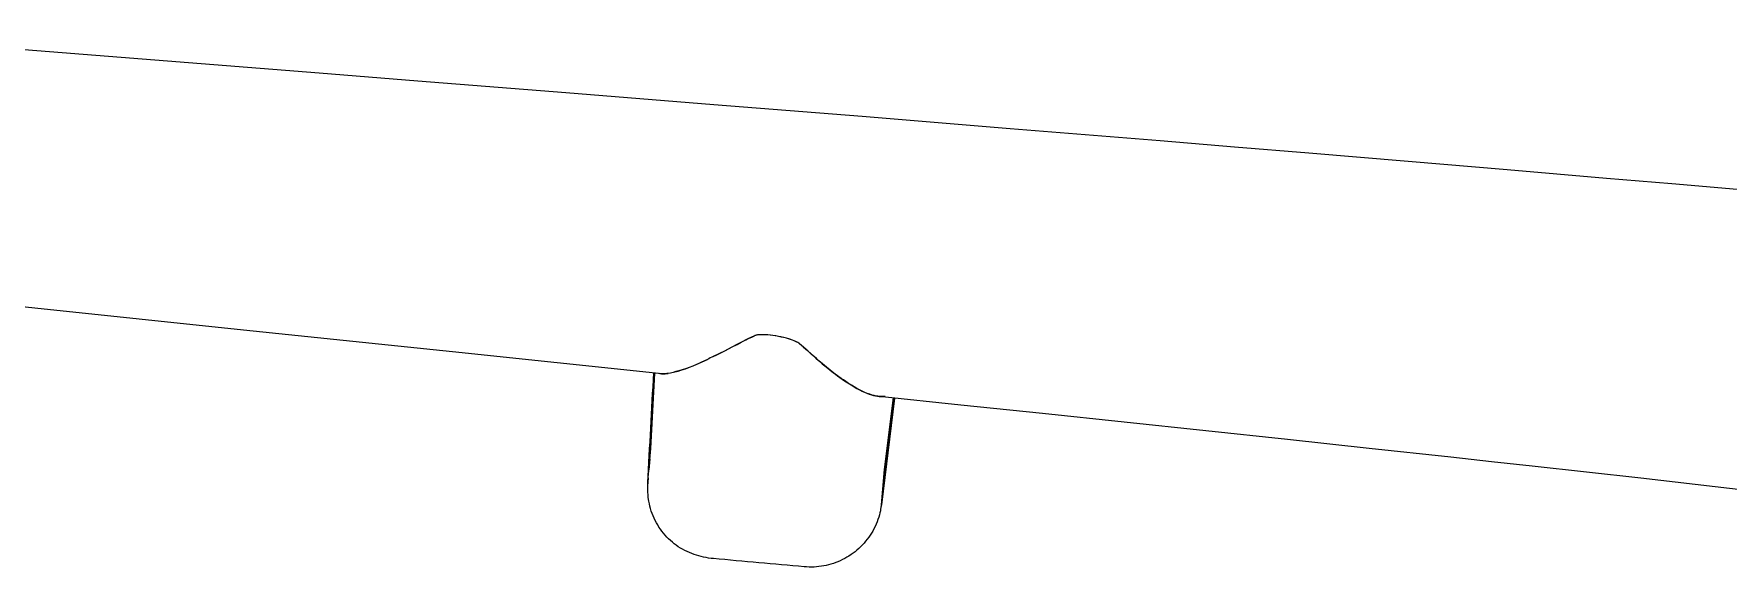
# Model space of a CAD drawing. Extents: x -62750 to 17911, y -49048 to 6133.
# Drawn here: x -9185 to -6803, y -2642 to -1893 of the extents above; entities that cross this region are included whole.
import ezdxf

# ---------------------------------------------------------------- set-up
doc = ezdxf.new("R2010")
doc.units = 0
doc.layers.get('0').update_dxf_attribs({"linetype": 'CONTINUOUS'})

msp = doc.modelspace()

# ---------------------------------------------------------------- linework, layer by layer
at = {"color": 7}
for p, q in [((-8317.5, -2475.8), (-8311.8, -2369.6)), ((-7974.7, -2404.8), (-7993.4, -2554.8)), ((-7988.9, -2505.2), (-7976.4, -2404.6)), ((-7976.4, -2404.6), (-7988.9, -2505.2)), ((-7988.9, -2505.2), (-7993.4, -2554.8)), ((-7993.4, -2554.8), (-7988.9, -2505.2))]:
    msp.add_line(p, q, dxfattribs=at)
at = {"color": 7, "ltscale": 0.389258}
msp.add_line((-8318.8, -2489.9), (-8320.2, -2505.5), dxfattribs=at)
at = {"color": 7, "ltscale": 0.000373114}
for p, q in [((-8319.6, -2499.1), (-8319.6, -2499.2)), ((-8319.6, -2499.2), (-8319.6, -2499.1))]:
    msp.add_line(p, q, dxfattribs=at)
at = {"color": 7}
for points in [[(-9477.5, -1892.9), (-8784, -1947.7), (-8645.3, -1958.7), (-8437, -1975.3), (-8228.8, -1992), (-8020.5, -2008.7), (-7812.1, -2025.6), (-7706.8, -2034.2), (-7601.5, -2042.8), (-7497, -2051.4), (-7392.4, -2060.1), (-7252.8, -2071.8), (-7113.2, -2083.5), (-6973.7, -2095.4), (-6881.8, -2103.3), (-6698.1, -2119.1), (-6560.3, -2130.9), (-6442.9, -2140.9), (-6384.2, -2145.8), (-6296.2, -2153.2), (-6230.2, -2158.6), (-6164.1, -2163.9)], [(-8302.3, -2370.6), (-8596.4, -2339.9), (-8890.4, -2309.1), (-9037.3, -2293.7), (-9331, -2262.7), (-9477.8, -2247.2), (-9743.7, -2218.9), (-10009.4, -2190.6), (-10275.1, -2162.2), (-11071.7, -2076.9), (-11337.2, -2048.6), (-11602.8, -2020.4)], [(-8172, -2317.2), (-8176.1, -2319.1), (-8181.2, -2321.5), (-8184.1, -2323), (-8188.1, -2325), (-8195.9, -2329.1), (-8203.6, -2333.2), (-8213.2, -2338.1), (-8221.7, -2342.4), (-8230, -2346.5)], [(-8230, -2346.5), (-8224.6, -2343.8), (-8219, -2341.1), (-8213.4, -2338.2), (-8203.9, -2333.3), (-8196.2, -2329.3), (-8190.3, -2326.2), (-8185.9, -2323.9), (-8183.7, -2322.7), (-8180.3, -2321.1), (-8175.7, -2318.9), (-8172, -2317.2)], [(-8137.8, -2318.2), (-8140.1, -2317.7), (-8142.5, -2317.3), (-8145.9, -2316.8), (-8149.4, -2316.4), (-8152.8, -2316), (-8155.9, -2315.8), (-8158.8, -2315.7), (-8161.5, -2315.6), (-8163.9, -2315.7), (-8166, -2315.8), (-8167.6, -2316), (-8169.1, -2316.3), (-8170.3, -2316.6), (-8171.1, -2316.9), (-8172, -2317.2)], [(-8137.8, -2318.2), (-8142, -2317.4), (-8146.1, -2316.8), (-8149.7, -2316.3), (-8153.3, -2316), (-8156.6, -2315.7), (-8159.9, -2315.6), (-8162.8, -2315.6), (-8165.2, -2315.8), (-8166.4, -2315.9), (-8167.4, -2316), (-8168.5, -2316.2), (-8169.4, -2316.4), (-8170.5, -2316.7), (-8171.1, -2316.9), (-8172, -2317.2)], [(-8108.5, -2328.2), (-8109.1, -2327.8), (-8109.7, -2327.3), (-8110.6, -2326.8), (-8111.6, -2326.3), (-8113.6, -2325.3), (-8115.9, -2324.2), (-8118.2, -2323.3), (-8120.8, -2322.5), (-8123.5, -2321.6), (-8127, -2320.6), (-8130.6, -2319.7), (-8134.2, -2318.9), (-8137.8, -2318.2)], [(-8108.5, -2328.2), (-8109.5, -2327.5), (-8110.7, -2326.7), (-8112.1, -2326), (-8113.9, -2325.1), (-8116, -2324.2), (-8118.3, -2323.3), (-8121, -2322.4), (-8123.9, -2321.5), (-8126.9, -2320.6), (-8130.8, -2319.7), (-8134.7, -2318.8), (-8137.8, -2318.2)], [(-8054.9, -2373.4), (-8060.2, -2369.5), (-8065.5, -2365.5), (-8070.7, -2361.2), (-8076, -2356.8), (-8081.3, -2352.3), (-8084.8, -2349.2), (-8091.9, -2342.8), (-8096.7, -2338.4), (-8099.1, -2336.3), (-8102.8, -2333), (-8105.6, -2330.6), (-8108.5, -2328.2)], [(-8108.5, -2328.2), (-8105.9, -2330.4), (-8103.3, -2332.6), (-8099.6, -2335.9), (-8097.1, -2338), (-8092.3, -2342.4), (-8085.3, -2348.8), (-8081.8, -2351.9), (-8076.5, -2356.5), (-8071.2, -2360.9), (-8065.9, -2365.1), (-8060.6, -2369.2), (-8057.8, -2371.3), (-8054.9, -2373.4)], [(-8237.9, -2350.3), (-8242.1, -2352.4), (-8246.3, -2354.4), (-8249.9, -2356), (-8253.5, -2357.6), (-8258.6, -2359.7), (-8263.6, -2361.6), (-8268.6, -2363.4), (-8273.4, -2365), (-8278, -2366.4), (-8282.3, -2367.6), (-8286.3, -2368.7), (-8289.9, -2369.5), (-8293.3, -2370.1), (-8294.9, -2370.3), (-8296.4, -2370.5), (-8297.7, -2370.6), (-8299, -2370.7), (-8300.7, -2370.7), (-8302.3, -2370.6)], [(-8283.6, -2368), (-8279, -2366.7), (-8274, -2365.2), (-8268.7, -2363.4), (-8264.1, -2361.8), (-8259.4, -2360), (-8254.6, -2358), (-8250.5, -2356.3), (-8246.5, -2354.4), (-8242.2, -2352.4), (-8237.9, -2350.3)], [(-8306.1, -2369.7), (-8305.1, -2370.1), (-8303.9, -2370.3), (-8302.7, -2370.6), (-8301.3, -2370.7), (-8300.4, -2370.7), (-8299.4, -2370.7), (-8297.2, -2370.6), (-8294.8, -2370.3), (-8293, -2370.1)], [(-8031.6, -2389), (-8035.5, -2386.6), (-8039.4, -2384.1), (-8043.5, -2381.4), (-8046.7, -2379.3), (-8049.9, -2377), (-8054.9, -2373.4)], [(-8054.9, -2373.4), (-8048.3, -2378.2), (-8045.1, -2380.4), (-8040.4, -2383.5), (-8036, -2386.3), (-8031.6, -2389)], [(-7987.9, -2402.3), (-7989.5, -2402.5), (-7991.2, -2402.7), (-7993, -2402.7), (-7994.9, -2402.7), (-7996.6, -2402.5), (-7998.5, -2402.2), (-8000.4, -2401.9), (-8001.9, -2401.6), (-8003.4, -2401.2), (-8006.5, -2400.4), (-8009.8, -2399.3), (-8013.2, -2398.1), (-8016.7, -2396.7), (-8020.3, -2395), (-8024, -2393.2), (-8027.8, -2391.2), (-8031.6, -2389)], [(-8031.6, -2389), (-8028, -2391.1), (-8024.3, -2393.1), (-8020.7, -2394.9), (-8017.1, -2396.5), (-8013.8, -2397.9), (-8010.5, -2399.1), (-8007.4, -2400.1), (-8004.4, -2401), (-8001.5, -2401.7), (-7998.9, -2402.2), (-7996.4, -2402.5), (-7994.1, -2402.7), (-7993, -2402.7), (-7991.9, -2402.7), (-7990.5, -2402.6), (-7989.2, -2402.5), (-7987.9, -2402.3)], [(-6772.7, -2534.9), (-6849, -2526.1), (-6925.4, -2517.5), (-7001.7, -2508.9), (-7078.1, -2500.4), (-7135.5, -2494.1), (-7192.8, -2487.8), (-7307.5, -2475.4), (-7422.3, -2463.1), (-7537, -2450.8), (-7651.8, -2438.7), (-7766.7, -2426.6), (-7881.5, -2414.5), (-7996.3, -2402.5)], [(-8321.8, -2525.2), (-8321.8, -2525), (-8321.8, -2524.6), (-8321.8, -2523.8), (-8321.6, -2521.5), (-8320.2, -2506.3), (-8317.5, -2475.8)], [(-8229.5, -2630.3), (-8232.9, -2630), (-8236.4, -2629.5), (-8239.8, -2629), (-8243.3, -2628.3), (-8246.7, -2627.5), (-8250.1, -2626.6), (-8253.5, -2625.6), (-8256.8, -2624.5), (-8260.1, -2623.3), (-8263.4, -2622), (-8266.6, -2620.5), (-8269.7, -2618.9), (-8272.8, -2617.3), (-8275.9, -2615.5), (-8278.9, -2613.6), (-8281.8, -2611.6), (-8284.6, -2609.4), (-8287.3, -2607.2), (-8290, -2604.9), (-8292.6, -2602.5), (-8295.1, -2600), (-8297.5, -2597.3), (-8299.8, -2594.6), (-8302, -2591.9), (-8304.1, -2589), (-8306.1, -2586.1), (-8307.9, -2583.1), (-8309.7, -2580), (-8311.4, -2576.7), (-8313, -2573.4), (-8314.4, -2570.2), (-8315.6, -2567.1), (-8316.9, -2563.5), (-8318, -2559.8), (-8318.8, -2556.6), (-8319.6, -2553.4), (-8320, -2551.4), (-8320.4, -2549.4), (-8320.7, -2547.4), (-8321.2, -2543.8), (-8321.5, -2540.8), (-8321.8, -2536.9), (-8322, -2533), (-8322, -2529), (-8321.8, -2524.8), (-8321.8, -2524.2)], [(-8321.2, -2517), (-8321.7, -2523.2), (-8321.8, -2524.7), (-8321.8, -2525.1), (-8321.8, -2525.2), (-8321.8, -2525.3), (-8321.8, -2525.3), (-8321.8, -2525.3), (-8321.7, -2525.3), (-8321.7, -2525.3), (-8321.7, -2525.3), (-8321.6, -2525.2), (-8321.4, -2524.8)], [(-7993.4, -2554.8), (-7993.9, -2558.2), (-7994.4, -2561.2), (-7994.7, -2563), (-7995.4, -2565.9), (-7996.1, -2568.8), (-7997.1, -2572.2), (-7998.2, -2575.5), (-7999.5, -2578.8), (-8000.8, -2582.1), (-8002.3, -2585.3), (-8003.9, -2588.5), (-8005.5, -2591.6), (-8007.3, -2594.6), (-8009.2, -2597.5), (-8011.2, -2600.4), (-8013.3, -2603.2), (-8015.5, -2606), (-8017.7, -2608.6), (-8020.1, -2611.2), (-8022.6, -2613.7), (-8025.1, -2616.1), (-8027.7, -2618.4), (-8030.4, -2620.6), (-8033.2, -2622.7), (-8036, -2624.7), (-8038.9, -2626.7), (-8041.9, -2628.5), (-8044.9, -2630.2), (-8048, -2631.8), (-8051.2, -2633.3), (-8054.4, -2634.7), (-8057.6, -2635.9), (-8060.9, -2637.1), (-8064.2, -2638.1), (-8067.5, -2639.1), (-8070.9, -2639.9), (-8074.3, -2640.6), (-8077.7, -2641.2), (-8081.2, -2641.6), (-8084.6, -2642), (-8088.1, -2642.2), (-8091.6, -2642.3), (-8095.1, -2642.3), (-8098.5, -2642.1), (-8102, -2641.9)]]:
    msp.add_lwpolyline(points, dxfattribs=at)
for centre, radius, start, end in [((-7925, -2979.4), 702.6, 115.7295, 116.4426), ((-7925, -2979.4), 702.6, 115.7294, 116.4426), ((-2193729.2, 115753.1), 2188605.7, 356.9020941, 356.9061521), ((-86858.7, -871910.5), 872829, 84.8230743, 84.8314754)]:
    msp.add_arc(centre, radius, start, end, dxfattribs=at)

doc.saveas('drawing.dxf')
